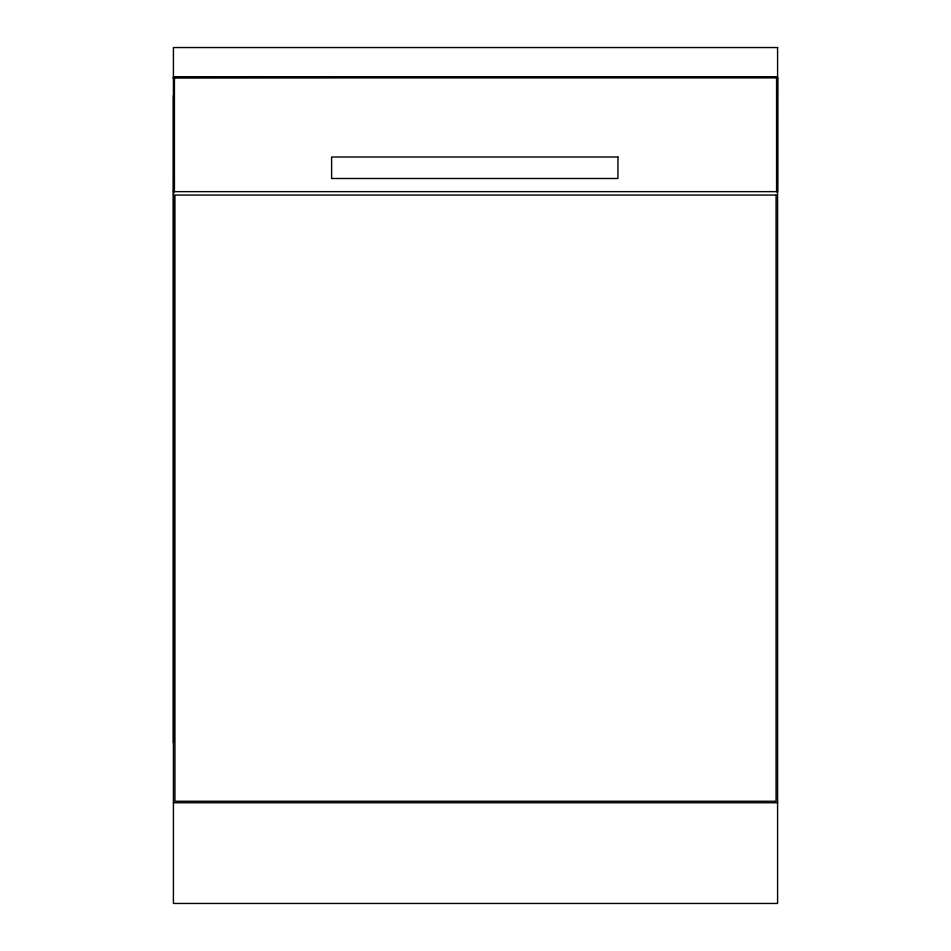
<?xml version="1.0" encoding="UTF-8"?>
<svg xmlns="http://www.w3.org/2000/svg" width="951" height="951" viewBox="0 0 951 951"><rect width="100%" height="100%" fill="white"/><g stroke="black" fill="none" stroke-linecap="round" stroke-linejoin="round"><path stroke-width="1.43" d="M173.415 742.695L173.415 95.576M173.985 191.638L174.021 77.007L173.415 77.887L777.585 77.887L777.514 191.638L173.415 191.638M174.425 76.876L173.486 77.887L174.425 76.876L174.425 191.638M173.415 77.887L174.425 77.126L776.575 77.126L777.585 77.887L776.575 76.876L776.575 191.638M776.575 76.876L777.514 77.887L776.575 76.936L174.425 76.936L173.486 77.447L173.985 77.887M777.015 191.638L777.015 76.936L174.021 77.471L173.676 191.638M777.336 77.126L776.575 77.887M173.415 802.751L777.585 802.751M776.575 77.447L777.336 77.887L777.336 191.638M776.575 76.936L777.015 77.887M173.7 77.162L174.425 77.887M777.585 47.55L173.415 47.55L173.415 903.45L777.585 903.45L777.585 47.55M617.936 156.998L331.626 156.998L331.626 178.491L617.936 178.491L617.936 156.998M776.075 195.062L174.925 195.062L174.925 801.241L776.075 801.241L776.075 195.062"/></g></svg>
